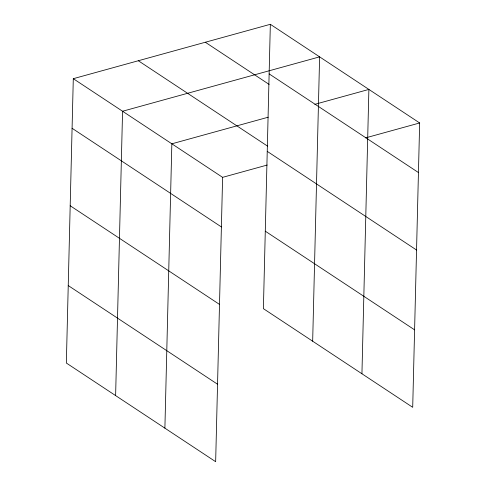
<?xml version="1.0" encoding="UTF-8"?>
<svg xmlns="http://www.w3.org/2000/svg" width="486" height="486" viewBox="0 0 486 486"><rect width="100%" height="100%" fill="white"/><g stroke="black" fill="none" stroke-linecap="round" stroke-linejoin="round"><path stroke-width="0.73" d="M73.295 78.689L66.345 363.036L215.656 461.7L222.606 177.347L73.295 78.689L270.344 24.3L419.655 122.964L412.705 407.311L263.394 308.653L270.344 24.3M115.619 395.598L122.569 111.245L319.612 56.856L312.668 341.208M164.894 428.154L171.844 143.807L268.181 117.211M361.936 373.77L368.886 89.418L314.825 104.338M222.606 177.347L267.179 165.046M365.587 137.884L419.655 122.964M269.129 73.884L418.446 172.548M205.317 42.246L269.116 84.406M138.322 60.738L267.579 146.146M267.233 151.359L416.551 250.023M265.283 231.178L414.601 329.842M72.08 128.274L221.397 226.938M70.191 205.748L219.502 304.406M68.24 285.568L217.552 384.226"/></g></svg>
